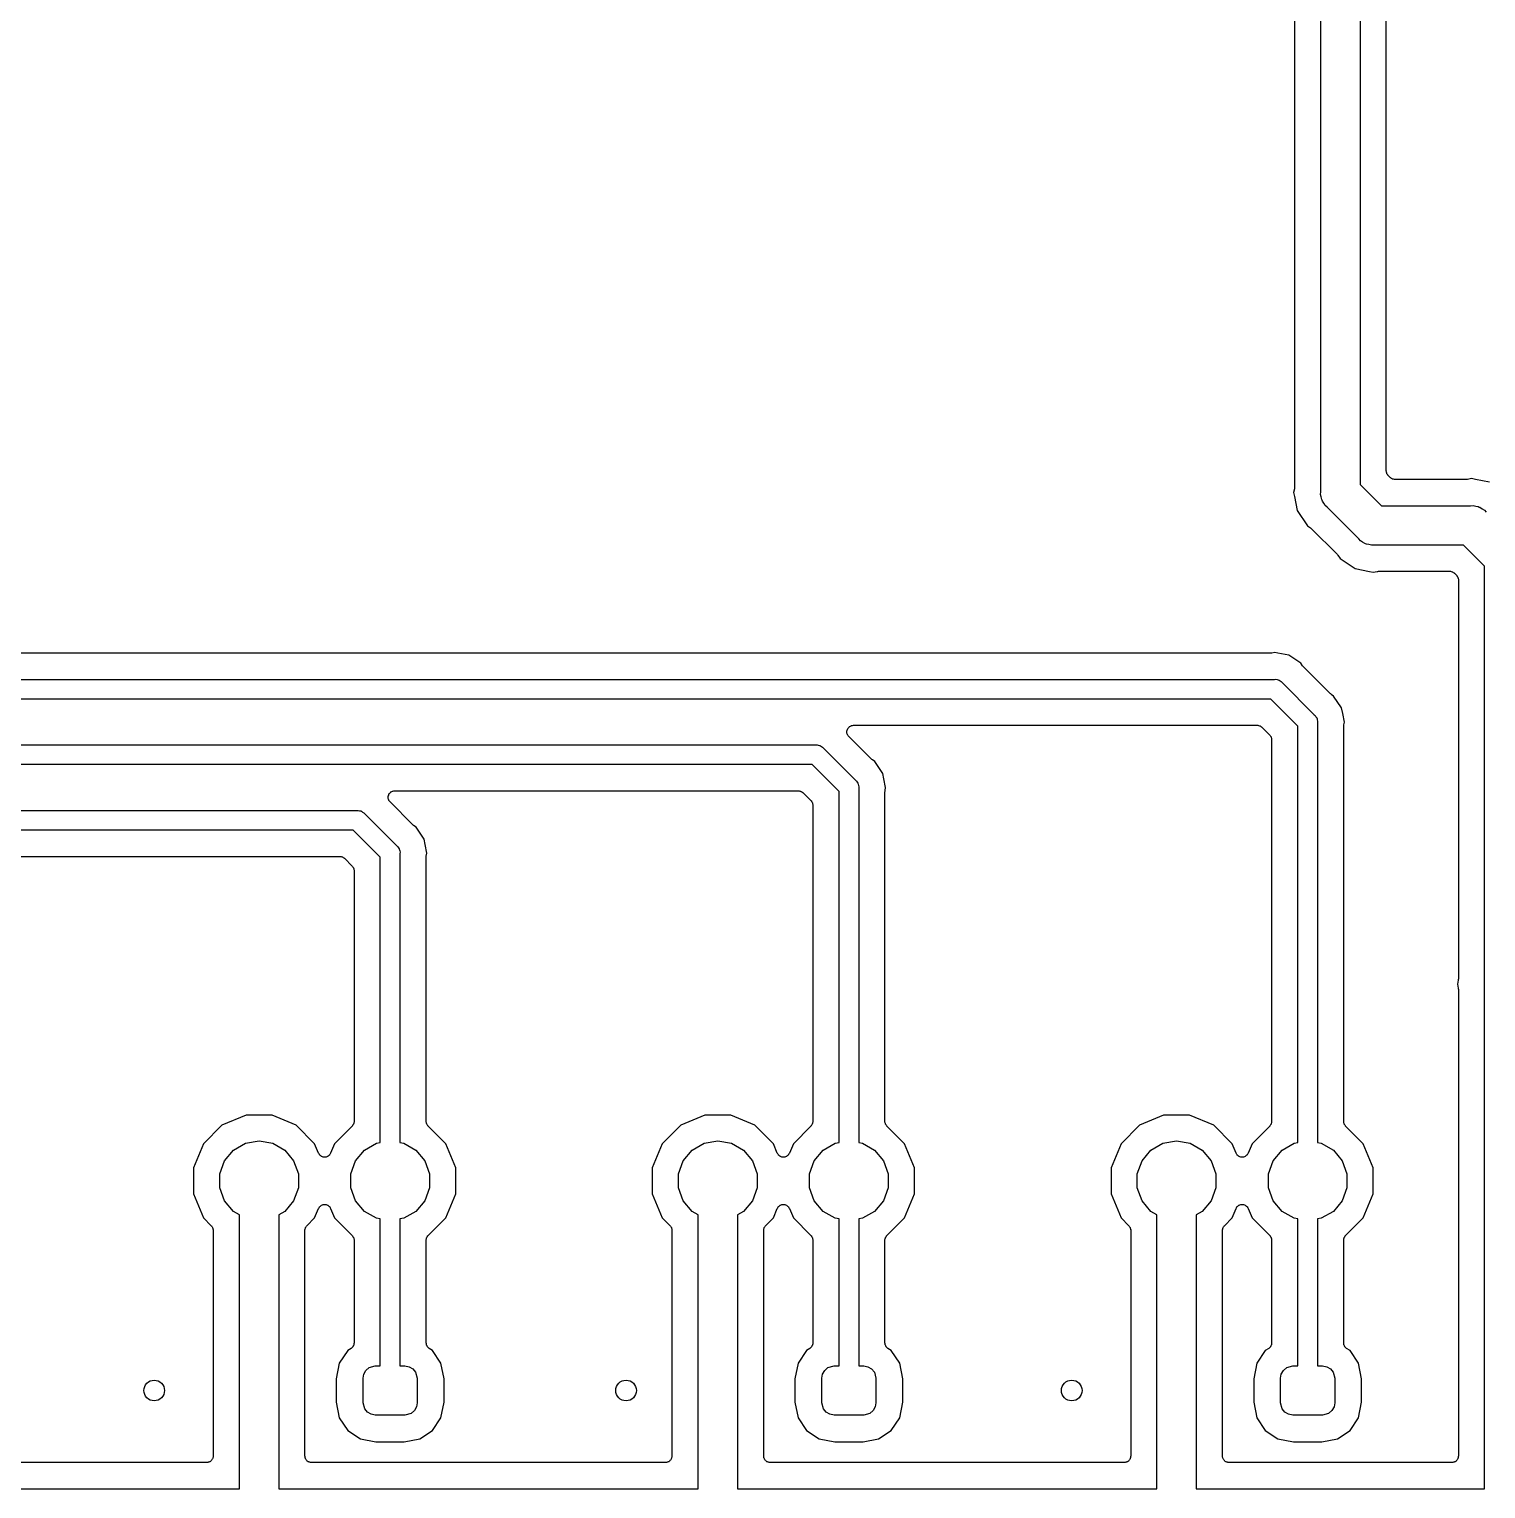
# Model space of a CAD drawing. Extents: x 40 to 163, y -163 to -37.
# Drawn here: x 74.29 to 102.51, y -125.35 to -97.06 of the extents above; entities that cross this region are included whole.
import ezdxf

# ---------------------------------------------------------------- set-up
doc = ezdxf.new("R2010")
doc.units = 0
doc.header["$MEASUREMENT"] = 0
doc.layers.add('BLACK', color=7, linetype='CONTINUOUS')

msp = doc.modelspace()

# ---------------------------------------------------------------- linework, layer by layer
at = {"layer": 'BLACK', "linetype": 'CONTINUOUS'}
for p, q in [((99.314, -106.028), (99.314, -86.5178)), ((100.076, -86.3766), (100.076, -105.887)), ((100.584, -105.624), (100.584, -86.4601)), ((98.806, -86.7808), (98.806, -105.945)), ((100.585, -105.63), (100.584, -105.624)), ((100.584, -105.635), (100.585, -105.63)), ((100.589, -105.651), (100.584, -105.635)), ((100.592, -105.668), (100.589, -105.651)), ((100.594, -105.672), (100.592, -105.668)), ((100.596, -105.678), (100.594, -105.672)), ((100.605, -105.691), (100.596, -105.678)), ((100.614, -105.706), (100.605, -105.691)), ((100.618, -105.709), (100.614, -105.706)), ((100.621, -105.714), (100.618, -105.709)), ((100.661, -105.754), (100.621, -105.714)), ((100.666, -105.757), (100.661, -105.754)), ((100.669, -105.761), (100.666, -105.757)), ((100.684, -105.77), (100.669, -105.761)), ((100.697, -105.779), (100.684, -105.77)), ((100.703, -105.781), (100.697, -105.779)), ((100.707, -105.783), (100.703, -105.781)), ((100.724, -105.786), (100.707, -105.783)), ((102.235, -105.774), (102.16, -105.789)), ((102.31, -105.789), (102.235, -105.774)), ((98.8036, -105.97), (98.7886, -106.045)), ((98.7886, -106.045), (98.8036, -106.12)), ((98.8038, -105.957), (98.8036, -105.97)), ((98.806, -105.945), (98.8038, -105.957)), ((99.3096, -106.079), (99.314, -106.028)), ((100.076, -105.887), (100.488, -106.299)), ((100.74, -105.791), (100.724, -105.786)), ((100.745, -105.79), (100.74, -105.791)), ((100.751, -105.791), (100.745, -105.79)), ((102.135, -105.791), (100.751, -105.791)), ((102.147, -105.789), (102.135, -105.791)), ((102.16, -105.789), (102.147, -105.789)), ((102.582, -105.843), (102.31, -105.789)), ((102.31, -105.789), (102.31, -105.789)), ((98.8036, -106.12), (98.8036, -106.12)), ((98.8036, -106.12), (98.8576, -106.392)), ((99.3227, -106.128), (99.3096, -106.079)), ((99.3315, -106.177), (99.3227, -106.128)), ((99.34, -106.192), (99.3315, -106.177)), ((99.3444, -106.209), (99.34, -106.192)), ((99.3734, -106.25), (99.3444, -106.209)), ((99.3986, -106.294), (99.3734, -106.25)), ((99.4374, -106.326), (99.3986, -106.294)), ((100.049, -106.938), (99.4374, -106.326)), ((100.488, -106.299), (102.218, -106.299)), ((102.218, -106.299), (102.269, -106.295)), ((102.269, -106.295), (102.318, -106.308)), ((102.318, -106.308), (102.367, -106.316)), ((102.367, -106.316), (102.382, -106.325)), ((102.382, -106.325), (102.398, -106.329)), ((102.398, -106.329), (102.44, -106.358)), ((98.8576, -106.392), (99.0541, -106.686)), ((102.44, -106.358), (102.484, -106.384)), ((102.484, -106.384), (102.516, -106.422)), ((99.0541, -106.686), (99.1179, -106.729)), ((99.1179, -106.729), (99.1269, -106.737)), ((99.1269, -106.737), (99.1371, -106.744)), ((99.1371, -106.744), (99.6306, -107.238)), ((100.081, -106.976), (100.049, -106.938)), ((100.125, -107.002), (100.081, -106.976)), ((100.166, -107.031), (100.125, -107.002)), ((100.183, -107.035), (100.166, -107.031)), ((100.198, -107.044), (100.183, -107.035)), ((100.247, -107.052), (100.198, -107.044)), ((100.296, -107.065), (100.247, -107.052)), ((100.347, -107.061), (100.296, -107.065)), ((102.077, -107.061), (100.347, -107.061)), ((102.489, -107.473), (102.077, -107.061)), ((99.6306, -107.238), (99.6378, -107.248)), ((99.6378, -107.248), (99.6464, -107.257)), ((99.6464, -107.257), (99.6891, -107.321)), ((99.6891, -107.321), (99.9831, -107.517)), ((102.489, -115.537), (102.489, -107.473)), ((99.9831, -107.517), (100.255, -107.571)), ((100.255, -107.571), (100.255, -107.571)), ((100.255, -107.571), (100.33, -107.586)), ((100.33, -107.586), (100.405, -107.571)), ((100.405, -107.571), (100.418, -107.571)), ((100.418, -107.571), (100.43, -107.569)), ((100.43, -107.569), (101.814, -107.569)), ((101.814, -107.569), (101.82, -107.57)), ((101.82, -107.57), (101.825, -107.569)), ((101.825, -107.569), (101.841, -107.574)), ((101.841, -107.574), (101.858, -107.577)), ((101.858, -107.577), (101.862, -107.579)), ((101.862, -107.579), (101.868, -107.581)), ((101.868, -107.581), (101.881, -107.59)), ((101.881, -107.59), (101.896, -107.599)), ((101.896, -107.599), (101.899, -107.603)), ((101.899, -107.603), (101.904, -107.606)), ((101.904, -107.606), (101.944, -107.646)), ((101.944, -107.646), (101.947, -107.651)), ((101.947, -107.651), (101.951, -107.654)), ((101.951, -107.654), (101.96, -107.669)), ((101.96, -107.669), (101.969, -107.682)), ((101.969, -107.682), (101.971, -107.688)), ((101.971, -107.688), (101.973, -107.692)), ((101.973, -107.692), (101.976, -107.709)), ((101.976, -107.709), (101.981, -107.725)), ((101.981, -107.725), (101.98, -107.73)), ((101.98, -107.73), (101.981, -107.736)), ((101.981, -107.736), (101.981, -115.47)), ((98.3437, -109.156), (59.0582, -109.156)), ((98.356, -109.154), (98.3437, -109.156)), ((98.3685, -109.154), (98.356, -109.154)), ((98.425, -109.143), (98.3685, -109.154)), ((98.4815, -109.154), (98.425, -109.143)), ((98.6975, -109.197), (98.4815, -109.154)), ((98.4815, -109.154), (98.4815, -109.154)), ((98.9286, -109.351), (98.6975, -109.197)), ((98.9606, -109.399), (98.9286, -109.351)), ((98.9692, -109.408), (98.9606, -109.399)), ((98.9764, -109.419), (98.9692, -109.408)), ((99.4964, -109.939), (98.9764, -109.419)), ((58.7763, -109.664), (98.4167, -109.664)), ((98.4167, -109.664), (98.4419, -109.662)), ((98.4419, -109.662), (98.4663, -109.669)), ((98.4663, -109.669), (98.4912, -109.673)), ((98.4912, -109.673), (98.4985, -109.677)), ((98.4985, -109.677), (98.5067, -109.68)), ((98.5067, -109.68), (98.5274, -109.694)), ((98.5274, -109.694), (98.5493, -109.707)), ((98.5493, -109.707), (98.5656, -109.726)), ((98.5656, -109.726), (99.1888, -110.349)), ((99.5066, -109.946), (99.4964, -109.939)), ((99.5157, -109.954), (99.5066, -109.946)), ((99.5636, -109.986), (99.5157, -109.954)), ((99.718, -110.217), (99.5636, -109.986)), ((98.3461, -110.045), (58.7763, -110.045)), ((98.8695, -110.569), (98.3461, -110.045)), ((99.7392, -110.324), (99.718, -110.217)), ((90.1656, -110.596), (90.1763, -110.583)), ((90.1763, -110.583), (90.1811, -110.58)), ((90.1811, -110.58), (90.1851, -110.576)), ((90.1851, -110.576), (90.2001, -110.569)), ((90.2001, -110.569), (90.2145, -110.561)), ((90.2145, -110.561), (90.22, -110.56)), ((90.22, -110.56), (90.2251, -110.558)), ((90.2251, -110.558), (90.2416, -110.556)), ((90.2416, -110.556), (90.2579, -110.553)), ((90.2579, -110.553), (98.0831, -110.553)), ((98.0831, -110.553), (98.0886, -110.554)), ((98.0886, -110.554), (98.0941, -110.554)), ((98.0941, -110.554), (98.1102, -110.558)), ((98.1102, -110.558), (98.1265, -110.561)), ((98.1265, -110.561), (98.1313, -110.564)), ((98.1313, -110.564), (98.1367, -110.565)), ((98.1367, -110.565), (98.1503, -110.575)), ((98.1503, -110.575), (98.1647, -110.583)), ((98.1647, -110.583), (98.1683, -110.587)), ((98.1683, -110.587), (98.1729, -110.591)), ((98.1729, -110.591), (98.3243, -110.742)), ((98.8695, -111.142), (98.8695, -110.569)), ((99.1888, -110.349), (99.2082, -110.366)), ((99.2082, -110.366), (99.2208, -110.388)), ((99.2208, -110.388), (99.2353, -110.408)), ((99.2353, -110.408), (99.2375, -110.416)), ((99.2375, -110.416), (99.2418, -110.424)), ((99.2418, -110.424), (99.2462, -110.449)), ((99.2462, -110.449), (99.2527, -110.473)), ((99.2527, -110.473), (99.2505, -110.498)), ((99.2505, -110.498), (99.2505, -118.64)), ((99.7722, -110.49), (99.7392, -110.324)), ((99.7585, -110.571), (99.7607, -110.559)), ((99.7585, -118.23), (99.7585, -110.571)), ((99.7607, -110.559), (99.7609, -110.547)), ((99.7609, -110.547), (99.7722, -110.49)), ((90.1314, -110.692), (90.1329, -110.675)), ((90.1329, -110.697), (90.1314, -110.692)), ((90.1329, -110.658), (90.1348, -110.653)), ((90.1329, -110.675), (90.1329, -110.658)), ((90.1329, -110.703), (90.1329, -110.697)), ((90.1385, -110.718), (90.1329, -110.703)), ((90.1348, -110.653), (90.1353, -110.648)), ((90.1353, -110.648), (90.1423, -110.633)), ((90.1428, -110.734), (90.1385, -110.718)), ((90.1423, -110.633), (90.1479, -110.617)), ((90.146, -110.739), (90.1428, -110.734)), ((90.1479, -110.744), (90.146, -110.739)), ((90.1479, -110.617), (90.1515, -110.613)), ((90.1586, -110.757), (90.1479, -110.744)), ((90.1515, -110.613), (90.1539, -110.608)), ((90.1539, -110.608), (90.1656, -110.596)), ((90.1681, -110.77), (90.1586, -110.757)), ((90.6064, -111.209), (90.1681, -110.77)), ((98.3243, -110.742), (98.3275, -110.747)), ((98.3275, -110.747), (98.3318, -110.75)), ((98.3318, -110.75), (98.3401, -110.765)), ((98.3401, -110.765), (98.3496, -110.778)), ((98.3496, -110.778), (98.351, -110.784)), ((98.351, -110.784), (98.3538, -110.788)), ((98.3538, -110.788), (98.3567, -110.805)), ((98.3567, -110.805), (98.361, -110.821)), ((98.361, -110.821), (98.3605, -110.826)), ((98.3605, -110.826), (98.3615, -110.832)), ((98.3615, -110.832), (98.3615, -111.206)), ((61.3163, -110.934), (89.5267, -110.934)), ((89.5267, -110.934), (89.5519, -110.932)), ((89.5519, -110.932), (89.5763, -110.939)), ((89.5763, -110.939), (89.6012, -110.943)), ((89.6012, -110.943), (89.6085, -110.947)), ((89.6085, -110.947), (89.6167, -110.95)), ((89.6167, -110.95), (89.6374, -110.964)), ((89.6374, -110.964), (89.6593, -110.977)), ((89.6593, -110.977), (89.6756, -110.996)), ((89.6756, -110.996), (90.2988, -111.619)), ((98.8695, -114.317), (98.8695, -111.142)), ((98.8695, -111.142), (98.8695, -111.142)), ((89.4561, -111.316), (61.3163, -111.316)), ((89.9795, -111.839), (89.4561, -111.316)), ((90.6166, -111.216), (90.6064, -111.209)), ((90.6257, -111.224), (90.6166, -111.216)), ((90.6736, -111.256), (90.6257, -111.224)), ((90.828, -111.487), (90.6736, -111.256)), ((98.3615, -111.206), (98.3615, -111.206)), ((98.3615, -111.206), (98.3615, -114.381)), ((90.2988, -111.619), (90.3182, -111.636)), ((90.3182, -111.636), (90.3308, -111.658)), ((90.3308, -111.658), (90.3453, -111.678)), ((90.3453, -111.678), (90.3475, -111.686)), ((90.3475, -111.686), (90.3518, -111.694)), ((90.3518, -111.694), (90.3562, -111.719)), ((90.3562, -111.719), (90.3627, -111.743)), ((90.8492, -111.594), (90.828, -111.487)), ((90.8822, -111.76), (90.8492, -111.594)), ((81.2414, -111.962), (81.2429, -111.945)), ((81.2429, -111.967), (81.2414, -111.962)), ((81.2429, -111.928), (81.2448, -111.923)), ((81.2429, -111.945), (81.2429, -111.928)), ((81.2429, -111.973), (81.2429, -111.967)), ((81.2485, -111.988), (81.2429, -111.973)), ((81.2448, -111.923), (81.2453, -111.918)), ((81.2453, -111.918), (81.2523, -111.903)), ((81.2528, -112.004), (81.2485, -111.988)), ((81.2523, -111.903), (81.2579, -111.887)), ((81.256, -112.009), (81.2528, -112.004)), ((81.2579, -111.887), (81.2615, -111.883)), ((81.2615, -111.883), (81.2639, -111.878)), ((81.2639, -111.878), (81.2756, -111.866)), ((81.2756, -111.866), (81.2863, -111.853)), ((81.2863, -111.853), (81.2911, -111.85)), ((81.2911, -111.85), (81.2951, -111.846)), ((81.2951, -111.846), (81.3101, -111.839)), ((81.3101, -111.839), (81.3245, -111.831)), ((81.3245, -111.831), (81.33, -111.83)), ((81.33, -111.83), (81.3351, -111.828)), ((81.3351, -111.828), (81.3516, -111.826)), ((81.3516, -111.826), (81.3679, -111.823)), ((81.3679, -111.823), (89.1931, -111.823)), ((89.1931, -111.823), (89.1986, -111.824)), ((89.1986, -111.824), (89.2041, -111.824)), ((89.2041, -111.824), (89.2202, -111.828)), ((89.2202, -111.828), (89.2365, -111.831)), ((89.2365, -111.831), (89.2413, -111.834)), ((89.2413, -111.834), (89.2467, -111.835)), ((89.2467, -111.835), (89.2603, -111.845)), ((89.2603, -111.845), (89.2747, -111.853)), ((89.2747, -111.853), (89.2783, -111.857)), ((89.2783, -111.857), (89.2829, -111.861)), ((89.2829, -111.861), (89.4343, -112.012)), ((89.9795, -114.317), (89.9795, -111.839)), ((90.3627, -111.743), (90.3605, -111.768)), ((90.3605, -111.768), (90.3605, -118.64)), ((90.8685, -111.841), (90.8707, -111.829)), ((90.8685, -118.23), (90.8685, -111.841)), ((90.8707, -111.829), (90.8709, -111.817)), ((90.8709, -111.817), (90.8822, -111.76)), ((63.8563, -112.204), (80.6367, -112.204)), ((80.6367, -112.204), (80.6619, -112.202)), ((80.6619, -112.202), (80.6863, -112.209)), ((80.6863, -112.209), (80.7112, -112.213)), ((80.7112, -112.213), (80.7185, -112.217)), ((80.7185, -112.217), (80.7267, -112.22)), ((80.7267, -112.22), (80.7474, -112.234)), ((80.7474, -112.234), (80.7693, -112.247)), ((80.7693, -112.247), (80.7856, -112.266)), ((80.7856, -112.266), (81.4088, -112.889)), ((81.2579, -112.014), (81.256, -112.009)), ((81.2686, -112.027), (81.2579, -112.014)), ((81.2781, -112.04), (81.2686, -112.027)), ((81.7164, -112.479), (81.2781, -112.04)), ((89.4343, -112.012), (89.4375, -112.017)), ((89.4375, -112.017), (89.4418, -112.02)), ((89.4418, -112.02), (89.4501, -112.035)), ((89.4501, -112.035), (89.4596, -112.048)), ((89.4596, -112.048), (89.461, -112.054)), ((89.461, -112.054), (89.4638, -112.058)), ((89.4638, -112.058), (89.4667, -112.075)), ((89.4667, -112.075), (89.471, -112.091)), ((89.471, -112.091), (89.4705, -112.096)), ((89.4705, -112.096), (89.4715, -112.102)), ((89.4715, -112.102), (89.4715, -114.381)), ((81.7266, -112.486), (81.7164, -112.479)), ((81.7357, -112.494), (81.7266, -112.486)), ((81.7836, -112.526), (81.7357, -112.494)), ((81.938, -112.757), (81.7836, -112.526)), ((80.5661, -112.585), (63.8563, -112.585)), ((81.0895, -113.109), (80.5661, -112.585)), ((81.9592, -112.864), (81.938, -112.757)), ((72.4779, -113.093), (80.3031, -113.093)), ((80.3031, -113.093), (80.3086, -113.094)), ((80.3086, -113.094), (80.3141, -113.094)), ((80.3141, -113.094), (80.3302, -113.098)), ((80.3302, -113.098), (80.3465, -113.101)), ((80.3465, -113.101), (80.3513, -113.104)), ((80.3513, -113.104), (80.3567, -113.105)), ((80.3567, -113.105), (80.3703, -113.115)), ((80.3703, -113.115), (80.3847, -113.123)), ((80.3847, -113.123), (80.3883, -113.127)), ((80.3883, -113.127), (80.3929, -113.131)), ((80.3929, -113.131), (80.5443, -113.282)), ((81.0895, -113.682), (81.0895, -113.109)), ((81.4088, -112.889), (81.4282, -112.906)), ((81.4282, -112.906), (81.4408, -112.928)), ((81.4408, -112.928), (81.4553, -112.948)), ((81.4553, -112.948), (81.4575, -112.956)), ((81.4575, -112.956), (81.4618, -112.964)), ((81.4618, -112.964), (81.4662, -112.989)), ((81.4662, -112.989), (81.4727, -113.013)), ((81.4727, -113.013), (81.4705, -113.038)), ((81.4705, -113.038), (81.4705, -118.64)), ((81.9922, -113.03), (81.9592, -112.864)), ((81.9785, -113.111), (81.9807, -113.099)), ((81.9785, -118.23), (81.9785, -113.111)), ((81.9807, -113.099), (81.9809, -113.087)), ((81.9809, -113.087), (81.9922, -113.03)), ((80.5443, -113.282), (80.5475, -113.287)), ((80.5475, -113.287), (80.5518, -113.29)), ((80.5518, -113.29), (80.5601, -113.305)), ((80.5601, -113.305), (80.5696, -113.318)), ((80.5696, -113.318), (80.571, -113.324)), ((80.571, -113.324), (80.5738, -113.328)), ((80.5738, -113.328), (80.5767, -113.345)), ((80.5767, -113.345), (80.581, -113.361)), ((80.581, -113.361), (80.5805, -113.366)), ((80.5805, -113.366), (80.5815, -113.372)), ((80.5815, -113.372), (80.5815, -114.381)), ((81.0895, -114.317), (81.0895, -113.682)), ((81.0895, -113.682), (81.0895, -113.682)), ((80.5815, -114.381), (80.5815, -114.381)), ((80.5815, -114.381), (80.5815, -118.23)), ((81.0895, -118.64), (81.0895, -114.317)), ((81.0895, -114.317), (81.0895, -114.317)), ((89.4715, -114.381), (89.4715, -114.381)), ((89.4715, -114.381), (89.4715, -118.23)), ((89.9795, -118.64), (89.9795, -114.317)), ((89.9795, -114.317), (89.9795, -114.317)), ((98.3615, -114.381), (98.3615, -114.381)), ((98.3615, -114.381), (98.3615, -118.23)), ((98.8695, -118.64), (98.8695, -114.317)), ((98.8695, -114.317), (98.8695, -114.317)), ((101.979, -115.495), (101.964, -115.57)), ((101.964, -115.57), (101.979, -115.645)), ((101.981, -115.47), (101.979, -115.482)), ((101.979, -115.482), (101.979, -115.495)), ((101.979, -115.645), (101.979, -115.658)), ((101.979, -115.658), (101.981, -115.67)), ((101.981, -115.67), (101.981, -124.714)), ((102.489, -125.349), (102.489, -115.537)), ((102.489, -115.537), (102.489, -115.537)), ((78.4874, -118.11), (78.0206, -118.303)), ((78.9926, -118.11), (78.4874, -118.11)), ((79.4594, -118.303), (78.9926, -118.11)), ((87.3774, -118.11), (86.9106, -118.303)), ((87.8826, -118.11), (87.3774, -118.11)), ((88.3494, -118.303), (87.8826, -118.11)), ((96.2674, -118.11), (95.8006, -118.303)), ((96.7726, -118.11), (96.2674, -118.11)), ((97.2394, -118.303), (96.7726, -118.11)), ((78.0206, -118.303), (77.6633, -118.661)), ((79.8167, -118.661), (79.4594, -118.303)), ((80.5443, -118.32), (80.2033, -118.661)), ((80.5475, -118.315), (80.5443, -118.32)), ((80.5518, -118.311), (80.5475, -118.315)), ((80.5601, -118.297), (80.5518, -118.311)), ((80.5696, -118.284), (80.5601, -118.297)), ((80.571, -118.278), (80.5696, -118.284)), ((80.5738, -118.273), (80.571, -118.278)), ((80.5767, -118.257), (80.5738, -118.273)), ((80.581, -118.241), (80.5767, -118.257)), ((80.5815, -118.23), (80.5805, -118.235)), ((80.5805, -118.235), (80.581, -118.241)), ((81.9795, -118.235), (81.9785, -118.23)), ((81.979, -118.241), (81.9795, -118.235)), ((81.9833, -118.257), (81.979, -118.241)), ((81.9862, -118.273), (81.9833, -118.257)), ((81.989, -118.278), (81.9862, -118.273)), ((81.9904, -118.284), (81.989, -118.278)), ((81.9999, -118.297), (81.9904, -118.284)), ((82.0082, -118.311), (81.9999, -118.297)), ((82.0125, -118.315), (82.0082, -118.311)), ((82.0157, -118.32), (82.0125, -118.315)), ((82.3567, -118.661), (82.0157, -118.32)), ((86.9106, -118.303), (86.5533, -118.661)), ((88.7067, -118.661), (88.3494, -118.303)), ((89.4343, -118.32), (89.0933, -118.661)), ((89.4375, -118.315), (89.4343, -118.32)), ((89.4418, -118.311), (89.4375, -118.315)), ((89.4501, -118.297), (89.4418, -118.311)), ((89.4596, -118.284), (89.4501, -118.297)), ((89.461, -118.278), (89.4596, -118.284)), ((89.4638, -118.273), (89.461, -118.278)), ((89.4667, -118.257), (89.4638, -118.273)), ((89.471, -118.241), (89.4667, -118.257)), ((89.4715, -118.23), (89.4705, -118.235)), ((89.4705, -118.235), (89.471, -118.241)), ((90.8695, -118.235), (90.8685, -118.23)), ((90.869, -118.241), (90.8695, -118.235)), ((90.8733, -118.257), (90.869, -118.241)), ((90.8762, -118.273), (90.8733, -118.257)), ((90.879, -118.278), (90.8762, -118.273)), ((90.8804, -118.284), (90.879, -118.278)), ((90.8899, -118.297), (90.8804, -118.284)), ((90.8982, -118.311), (90.8899, -118.297)), ((90.9025, -118.315), (90.8982, -118.311)), ((90.9057, -118.32), (90.9025, -118.315)), ((91.2467, -118.661), (90.9057, -118.32)), ((95.8006, -118.303), (95.4433, -118.661)), ((97.5967, -118.661), (97.2394, -118.303)), ((98.3243, -118.32), (97.9833, -118.661)), ((98.3275, -118.315), (98.3243, -118.32)), ((98.3318, -118.311), (98.3275, -118.315)), ((98.3401, -118.297), (98.3318, -118.311)), ((98.3496, -118.284), (98.3401, -118.297)), ((98.351, -118.278), (98.3496, -118.284)), ((98.3538, -118.273), (98.351, -118.278)), ((98.3567, -118.257), (98.3538, -118.273)), ((98.361, -118.241), (98.3567, -118.257)), ((98.3615, -118.23), (98.3605, -118.235)), ((98.3605, -118.235), (98.361, -118.241)), ((99.7595, -118.235), (99.7585, -118.23)), ((99.759, -118.241), (99.7595, -118.235)), ((99.7633, -118.257), (99.759, -118.241)), ((99.7662, -118.273), (99.7633, -118.257)), ((99.769, -118.278), (99.7662, -118.273)), ((99.7704, -118.284), (99.769, -118.278)), ((99.7799, -118.297), (99.7704, -118.284)), ((99.7882, -118.311), (99.7799, -118.297)), ((99.7925, -118.315), (99.7882, -118.311)), ((99.7957, -118.32), (99.7925, -118.315)), ((100.137, -118.661), (99.7957, -118.32)), ((77.6633, -118.661), (77.47, -119.127)), ((78.0699, -118.993), (78.2426, -118.787)), ((78.2426, -118.787), (78.4754, -118.653)), ((78.4754, -118.653), (78.74, -118.606)), ((78.74, -118.606), (79.0046, -118.653)), ((79.0046, -118.653), (79.2374, -118.787)), ((79.2374, -118.787), (79.4101, -118.993)), ((79.8927, -118.844), (79.8167, -118.661)), ((80.2033, -118.661), (80.1273, -118.844)), ((80.6099, -118.993), (80.7826, -118.787)), ((80.7826, -118.787), (81.0154, -118.653)), ((81.0154, -118.653), (81.0895, -118.64)), ((81.4705, -118.64), (81.5446, -118.653)), ((81.5446, -118.653), (81.7774, -118.787)), ((81.7774, -118.787), (81.9501, -118.993)), ((82.55, -119.127), (82.3567, -118.661)), ((86.5533, -118.661), (86.36, -119.127)), ((86.9599, -118.993), (87.1326, -118.787)), ((87.1326, -118.787), (87.3654, -118.653)), ((87.3654, -118.653), (87.63, -118.606)), ((87.63, -118.606), (87.8946, -118.653)), ((87.8946, -118.653), (88.1274, -118.787)), ((88.1274, -118.787), (88.3001, -118.993)), ((88.7827, -118.844), (88.7067, -118.661)), ((89.0933, -118.661), (89.0173, -118.844)), ((89.4999, -118.993), (89.6726, -118.787)), ((89.6726, -118.787), (89.9054, -118.653)), ((89.9054, -118.653), (89.9795, -118.64)), ((90.3605, -118.64), (90.4346, -118.653)), ((90.4346, -118.653), (90.6674, -118.787)), ((90.6674, -118.787), (90.8401, -118.993)), ((91.44, -119.127), (91.2467, -118.661)), ((95.4433, -118.661), (95.25, -119.127)), ((95.8499, -118.993), (96.0226, -118.787)), ((96.0226, -118.787), (96.2554, -118.653)), ((96.2554, -118.653), (96.52, -118.606)), ((96.52, -118.606), (96.7846, -118.653)), ((96.7846, -118.653), (97.0174, -118.787)), ((97.0174, -118.787), (97.1901, -118.993)), ((97.6727, -118.844), (97.5967, -118.661)), ((97.9833, -118.661), (97.9073, -118.844)), ((98.3899, -118.993), (98.5626, -118.787)), ((98.5626, -118.787), (98.7954, -118.653)), ((98.7954, -118.653), (98.8695, -118.64)), ((99.2505, -118.64), (99.3246, -118.653)), ((99.3246, -118.653), (99.5574, -118.787)), ((99.5574, -118.787), (99.7301, -118.993)), ((100.33, -119.127), (100.137, -118.661)), ((77.978, -119.246), (78.0699, -118.993)), ((79.4101, -118.993), (79.502, -119.246)), ((79.9016, -118.858), (79.8927, -118.844)), ((79.9092, -118.873), (79.9016, -118.858)), ((79.9134, -118.877), (79.9092, -118.873)), ((79.9164, -118.881), (79.9134, -118.877)), ((79.9295, -118.891), (79.9164, -118.881)), ((79.9418, -118.903), (79.9295, -118.891)), ((79.9469, -118.905), (79.9418, -118.903)), ((79.9514, -118.908), (79.9469, -118.905)), ((79.9672, -118.913), (79.9514, -118.908)), ((79.9825, -118.92), (79.9672, -118.913)), ((79.9881, -118.92), (79.9825, -118.92)), ((79.9934, -118.921), (79.9881, -118.92)), ((80.01, -118.921), (79.9934, -118.921)), ((80.0266, -118.921), (80.01, -118.921)), ((80.0319, -118.92), (80.0266, -118.921)), ((80.0375, -118.92), (80.0319, -118.92)), ((80.0528, -118.913), (80.0375, -118.92)), ((80.0686, -118.908), (80.0528, -118.913)), ((80.0731, -118.905), (80.0686, -118.908)), ((80.0782, -118.903), (80.0731, -118.905)), ((80.0905, -118.891), (80.0782, -118.903)), ((80.1036, -118.881), (80.0905, -118.891)), ((80.1066, -118.877), (80.1036, -118.881)), ((80.1108, -118.873), (80.1066, -118.877)), ((80.1184, -118.858), (80.1108, -118.873)), ((80.1273, -118.844), (80.1184, -118.858)), ((80.518, -119.246), (80.6099, -118.993)), ((81.9501, -118.993), (82.042, -119.246)), ((86.868, -119.246), (86.9599, -118.993)), ((88.3001, -118.993), (88.392, -119.246)), ((88.7916, -118.858), (88.7827, -118.844)), ((88.7992, -118.873), (88.7916, -118.858)), ((88.8034, -118.877), (88.7992, -118.873)), ((88.8064, -118.881), (88.8034, -118.877)), ((88.8195, -118.891), (88.8064, -118.881)), ((88.8318, -118.903), (88.8195, -118.891)), ((88.8369, -118.905), (88.8318, -118.903)), ((88.8414, -118.908), (88.8369, -118.905)), ((88.8572, -118.913), (88.8414, -118.908)), ((88.8725, -118.92), (88.8572, -118.913)), ((88.8781, -118.92), (88.8725, -118.92)), ((88.8834, -118.921), (88.8781, -118.92)), ((88.9, -118.921), (88.8834, -118.921)), ((88.9166, -118.921), (88.9, -118.921)), ((88.9219, -118.92), (88.9166, -118.921)), ((88.9275, -118.92), (88.9219, -118.92)), ((88.9428, -118.913), (88.9275, -118.92)), ((88.9586, -118.908), (88.9428, -118.913)), ((88.9631, -118.905), (88.9586, -118.908)), ((88.9682, -118.903), (88.9631, -118.905)), ((88.9805, -118.891), (88.9682, -118.903)), ((88.9936, -118.881), (88.9805, -118.891)), ((88.9966, -118.877), (88.9936, -118.881)), ((89.0008, -118.873), (88.9966, -118.877)), ((89.0084, -118.858), (89.0008, -118.873)), ((89.0173, -118.844), (89.0084, -118.858)), ((89.408, -119.246), (89.4999, -118.993)), ((90.8401, -118.993), (90.932, -119.246)), ((95.758, -119.246), (95.8499, -118.993)), ((97.1901, -118.993), (97.282, -119.246)), ((97.6816, -118.858), (97.6727, -118.844)), ((97.6892, -118.873), (97.6816, -118.858)), ((97.6934, -118.877), (97.6892, -118.873)), ((97.6964, -118.881), (97.6934, -118.877)), ((97.7095, -118.891), (97.6964, -118.881)), ((97.7218, -118.903), (97.7095, -118.891)), ((97.7269, -118.905), (97.7218, -118.903)), ((97.7314, -118.908), (97.7269, -118.905)), ((97.7472, -118.913), (97.7314, -118.908)), ((97.7625, -118.92), (97.7472, -118.913)), ((97.7681, -118.92), (97.7625, -118.92)), ((97.7734, -118.921), (97.7681, -118.92)), ((97.79, -118.921), (97.7734, -118.921)), ((97.8066, -118.921), (97.79, -118.921)), ((97.8119, -118.92), (97.8066, -118.921)), ((97.8175, -118.92), (97.8119, -118.92)), ((97.8328, -118.913), (97.8175, -118.92)), ((97.8486, -118.908), (97.8328, -118.913)), ((97.8531, -118.905), (97.8486, -118.908)), ((97.8582, -118.903), (97.8531, -118.905)), ((97.8705, -118.891), (97.8582, -118.903)), ((97.8836, -118.881), (97.8705, -118.891)), ((97.8866, -118.877), (97.8836, -118.881)), ((97.8908, -118.873), (97.8866, -118.877)), ((97.8984, -118.858), (97.8908, -118.873)), ((97.9073, -118.844), (97.8984, -118.858)), ((98.298, -119.246), (98.3899, -118.993)), ((99.7301, -118.993), (99.822, -119.246)), ((77.47, -119.127), (77.47, -119.633)), ((77.978, -119.514), (77.978, -119.246)), ((79.502, -119.246), (79.502, -119.514)), ((80.518, -119.514), (80.518, -119.246)), ((82.042, -119.246), (82.042, -119.514)), ((82.55, -119.633), (82.55, -119.127)), ((86.36, -119.127), (86.36, -119.633)), ((86.868, -119.514), (86.868, -119.246)), ((88.392, -119.246), (88.392, -119.514)), ((89.408, -119.514), (89.408, -119.246)), ((90.932, -119.246), (90.932, -119.514)), ((91.44, -119.633), (91.44, -119.127)), ((95.25, -119.127), (95.25, -119.633)), ((95.758, -119.514), (95.758, -119.246)), ((97.282, -119.246), (97.282, -119.514)), ((98.298, -119.514), (98.298, -119.246)), ((99.822, -119.246), (99.822, -119.514)), ((100.33, -119.633), (100.33, -119.127)), ((77.47, -119.633), (77.6633, -120.099)), ((78.0699, -119.767), (77.978, -119.514)), ((79.502, -119.514), (79.4101, -119.767)), ((80.6099, -119.767), (80.518, -119.514)), ((82.042, -119.514), (81.9501, -119.767)), ((82.3567, -120.099), (82.55, -119.633)), ((86.36, -119.633), (86.5533, -120.099)), ((86.9599, -119.767), (86.868, -119.514)), ((88.392, -119.514), (88.3001, -119.767)), ((89.4999, -119.767), (89.408, -119.514)), ((90.932, -119.514), (90.8401, -119.767)), ((91.2467, -120.099), (91.44, -119.633)), ((95.25, -119.633), (95.4433, -120.099)), ((95.8499, -119.767), (95.758, -119.514)), ((97.282, -119.514), (97.1901, -119.767)), ((98.3899, -119.767), (98.298, -119.514)), ((99.822, -119.514), (99.7301, -119.767)), ((100.137, -120.099), (100.33, -119.633)), ((78.2426, -119.973), (78.0699, -119.767)), ((79.4101, -119.767), (79.2374, -119.973)), ((79.8167, -120.099), (79.8927, -119.916)), ((79.8927, -119.916), (79.9016, -119.902)), ((79.9016, -119.902), (79.9092, -119.887)), ((79.9092, -119.887), (79.9134, -119.883)), ((79.9134, -119.883), (79.9164, -119.879)), ((79.9164, -119.879), (79.9295, -119.869)), ((79.9295, -119.869), (79.9418, -119.857)), ((79.9418, -119.857), (79.9469, -119.855)), ((79.9469, -119.855), (79.9514, -119.852)), ((79.9514, -119.852), (79.9672, -119.847)), ((79.9672, -119.847), (79.9825, -119.84)), ((79.9825, -119.84), (79.9881, -119.84)), ((79.9881, -119.84), (79.9934, -119.839)), ((79.9934, -119.839), (80.01, -119.839)), ((80.01, -119.839), (80.0266, -119.839)), ((80.0266, -119.839), (80.0319, -119.84)), ((80.0319, -119.84), (80.0375, -119.84)), ((80.0375, -119.84), (80.0528, -119.847)), ((80.0528, -119.847), (80.0686, -119.852)), ((80.0686, -119.852), (80.0731, -119.855)), ((80.0731, -119.855), (80.0782, -119.857)), ((80.0782, -119.857), (80.0905, -119.869)), ((80.0905, -119.869), (80.1036, -119.879)), ((80.1036, -119.879), (80.1066, -119.883)), ((80.1066, -119.883), (80.1108, -119.887)), ((80.1108, -119.887), (80.1184, -119.902)), ((80.1184, -119.902), (80.1273, -119.916)), ((80.1273, -119.916), (80.2033, -120.099)), ((80.7826, -119.973), (80.6099, -119.767)), ((81.9501, -119.767), (81.7774, -119.973)), ((87.1326, -119.973), (86.9599, -119.767)), ((88.3001, -119.767), (88.1274, -119.973)), ((88.7067, -120.099), (88.7827, -119.916)), ((88.7827, -119.916), (88.7916, -119.902)), ((88.7916, -119.902), (88.7992, -119.887)), ((88.7992, -119.887), (88.8034, -119.883)), ((88.8034, -119.883), (88.8064, -119.879)), ((88.8064, -119.879), (88.8195, -119.869)), ((88.8195, -119.869), (88.8318, -119.857)), ((88.8318, -119.857), (88.8369, -119.855)), ((88.8369, -119.855), (88.8414, -119.852)), ((88.8414, -119.852), (88.8572, -119.847)), ((88.8572, -119.847), (88.8725, -119.84)), ((88.8725, -119.84), (88.8781, -119.84)), ((88.8781, -119.84), (88.8834, -119.839)), ((88.8834, -119.839), (88.9, -119.839)), ((88.9, -119.839), (88.9166, -119.839)), ((88.9166, -119.839), (88.9219, -119.84)), ((88.9219, -119.84), (88.9275, -119.84)), ((88.9275, -119.84), (88.9428, -119.847)), ((88.9428, -119.847), (88.9586, -119.852)), ((88.9586, -119.852), (88.9631, -119.855)), ((88.9631, -119.855), (88.9682, -119.857)), ((88.9682, -119.857), (88.9805, -119.869)), ((88.9805, -119.869), (88.9936, -119.879)), ((88.9936, -119.879), (88.9966, -119.883)), ((88.9966, -119.883), (89.0008, -119.887)), ((89.0008, -119.887), (89.0084, -119.902)), ((89.0084, -119.902), (89.0173, -119.916)), ((89.0173, -119.916), (89.0933, -120.099)), ((89.6726, -119.973), (89.4999, -119.767)), ((90.8401, -119.767), (90.6674, -119.973)), ((96.0226, -119.973), (95.8499, -119.767)), ((97.1901, -119.767), (97.0174, -119.973)), ((97.5967, -120.099), (97.6727, -119.916)), ((97.6727, -119.916), (97.6816, -119.902)), ((97.6816, -119.902), (97.6892, -119.887)), ((97.6892, -119.887), (97.6934, -119.883)), ((97.6934, -119.883), (97.6964, -119.879)), ((97.6964, -119.879), (97.7095, -119.869)), ((97.7095, -119.869), (97.7218, -119.857)), ((97.7218, -119.857), (97.7269, -119.855)), ((97.7269, -119.855), (97.7314, -119.852)), ((97.7314, -119.852), (97.7472, -119.847)), ((97.7472, -119.847), (97.7625, -119.84)), ((97.7625, -119.84), (97.7681, -119.84)), ((97.7681, -119.84), (97.7734, -119.839)), ((97.7734, -119.839), (97.79, -119.839)), ((97.79, -119.839), (97.8066, -119.839)), ((97.8066, -119.839), (97.8119, -119.84)), ((97.8119, -119.84), (97.8175, -119.84)), ((97.8175, -119.84), (97.8328, -119.847)), ((97.8328, -119.847), (97.8486, -119.852)), ((97.8486, -119.852), (97.8531, -119.855)), ((97.8531, -119.855), (97.8582, -119.857)), ((97.8582, -119.857), (97.8705, -119.869)), ((97.8705, -119.869), (97.8836, -119.879)), ((97.8836, -119.879), (97.8866, -119.883)), ((97.8866, -119.883), (97.8908, -119.887)), ((97.8908, -119.887), (97.8984, -119.902)), ((97.8984, -119.902), (97.9073, -119.916)), ((97.9073, -119.916), (97.9833, -120.099)), ((98.5626, -119.973), (98.3899, -119.767)), ((99.7301, -119.767), (99.5574, -119.973)), ((77.6633, -120.099), (77.8138, -120.25)), ((78.359, -120.04), (78.2426, -119.973)), ((78.359, -120.424), (78.359, -120.04)), ((79.2374, -119.973), (79.121, -120.04)), ((79.121, -120.04), (79.121, -125.349)), ((79.6662, -120.25), (79.8167, -120.099)), ((80.2033, -120.099), (80.5443, -120.44)), ((81.0154, -120.107), (80.7826, -119.973)), ((81.0895, -120.12), (81.0154, -120.107)), ((81.0895, -122.969), (81.0895, -120.12)), ((81.5446, -120.107), (81.4705, -120.12)), ((81.4705, -120.12), (81.4705, -122.969)), ((81.7774, -119.973), (81.5446, -120.107)), ((82.0157, -120.44), (82.3567, -120.099)), ((86.5533, -120.099), (86.7038, -120.25)), ((87.249, -120.04), (87.1326, -119.973)), ((87.249, -125.349), (87.249, -120.04)), ((88.1274, -119.973), (88.011, -120.04)), ((88.011, -120.04), (88.011, -125.349)), ((88.5562, -120.25), (88.7067, -120.099)), ((89.0933, -120.099), (89.4343, -120.44)), ((89.9054, -120.107), (89.6726, -119.973)), ((89.9795, -120.12), (89.9054, -120.107)), ((89.9795, -120.441), (89.9795, -120.12)), ((90.4346, -120.107), (90.3605, -120.12)), ((90.3605, -120.12), (90.3605, -122.969)), ((90.6674, -119.973), (90.4346, -120.107)), ((90.9057, -120.44), (91.2467, -120.099)), ((95.4433, -120.099), (95.5938, -120.25)), ((96.139, -120.04), (96.0226, -119.973)), ((96.139, -125.349), (96.139, -120.04)), ((97.0174, -119.973), (96.901, -120.04)), ((96.901, -120.04), (96.901, -125.349)), ((97.4462, -120.25), (97.5967, -120.099)), ((97.9833, -120.099), (98.3243, -120.44)), ((98.7954, -120.107), (98.5626, -119.973)), ((98.8695, -120.12), (98.7954, -120.107)), ((98.8695, -120.441), (98.8695, -120.12)), ((99.3246, -120.107), (99.2505, -120.12)), ((99.2505, -120.12), (99.2505, -122.969)), ((99.5574, -119.973), (99.3246, -120.107)), ((99.7957, -120.44), (100.137, -120.099)), ((77.8138, -120.25), (77.817, -120.254)), ((77.817, -120.254), (77.8213, -120.258)), ((77.8213, -120.258), (77.8296, -120.272)), ((77.8296, -120.272), (77.8391, -120.286)), ((77.8391, -120.286), (77.8405, -120.291)), ((77.8405, -120.291), (77.8433, -120.296)), ((77.8433, -120.296), (77.8462, -120.313)), ((77.8462, -120.313), (77.8505, -120.329)), ((77.8505, -120.329), (77.85, -120.334)), ((77.85, -120.334), (77.851, -120.34)), ((77.851, -120.34), (77.851, -120.358)), ((77.851, -120.358), (77.851, -120.358)), ((77.851, -120.358), (77.851, -124.714)), ((78.359, -125.349), (78.359, -120.424)), ((78.359, -120.424), (78.359, -120.424)), ((79.629, -120.34), (79.63, -120.334)), ((79.629, -124.714), (79.629, -120.34)), ((79.6295, -120.329), (79.6338, -120.313)), ((79.63, -120.334), (79.6295, -120.329)), ((79.6338, -120.313), (79.6367, -120.296)), ((79.6367, -120.296), (79.6395, -120.291)), ((79.6395, -120.291), (79.6409, -120.286)), ((79.6409, -120.286), (79.6504, -120.272)), ((79.6504, -120.272), (79.6587, -120.258)), ((79.6587, -120.258), (79.663, -120.254)), ((79.663, -120.254), (79.6662, -120.25)), ((80.5443, -120.44), (80.5475, -120.445)), ((80.5475, -120.445), (80.5518, -120.449)), ((80.5518, -120.449), (80.5601, -120.463)), ((80.5601, -120.463), (80.5696, -120.476)), ((80.5696, -120.476), (80.571, -120.482)), ((80.571, -120.482), (80.5738, -120.487)), ((80.5738, -120.487), (80.5767, -120.503)), ((81.9833, -120.503), (81.9862, -120.487)), ((81.9862, -120.487), (81.989, -120.482)), ((81.989, -120.482), (81.9904, -120.476)), ((81.9904, -120.476), (81.9999, -120.463)), ((81.9999, -120.463), (82.0082, -120.449)), ((82.0082, -120.449), (82.0125, -120.445)), ((82.0125, -120.445), (82.0157, -120.44)), ((86.7038, -120.25), (86.707, -120.254)), ((86.707, -120.254), (86.7113, -120.258)), ((86.7113, -120.258), (86.7196, -120.272)), ((86.7196, -120.272), (86.7291, -120.286)), ((86.7291, -120.286), (86.7305, -120.291)), ((86.7305, -120.291), (86.7333, -120.296)), ((86.7333, -120.296), (86.7362, -120.313)), ((86.7362, -120.313), (86.7405, -120.329)), ((86.7405, -120.329), (86.74, -120.334)), ((86.74, -120.334), (86.741, -120.34)), ((86.741, -120.34), (86.741, -124.714)), ((88.519, -120.34), (88.52, -120.334)), ((88.519, -124.714), (88.519, -120.34)), ((88.5195, -120.329), (88.5238, -120.313)), ((88.52, -120.334), (88.5195, -120.329)), ((88.5238, -120.313), (88.5267, -120.296)), ((88.5267, -120.296), (88.5295, -120.291)), ((88.5295, -120.291), (88.5309, -120.286)), ((88.5309, -120.286), (88.5404, -120.272)), ((88.5404, -120.272), (88.5487, -120.258)), ((88.5487, -120.258), (88.553, -120.254)), ((88.553, -120.254), (88.5562, -120.25)), ((89.4343, -120.44), (89.4375, -120.445)), ((89.4375, -120.445), (89.4418, -120.449)), ((89.4418, -120.449), (89.4501, -120.463)), ((89.4501, -120.463), (89.4596, -120.476)), ((89.4596, -120.476), (89.461, -120.482)), ((89.461, -120.482), (89.4638, -120.487)), ((89.4638, -120.487), (89.4667, -120.503)), ((89.9795, -122.969), (89.9795, -120.441)), ((89.9795, -120.441), (89.9795, -120.441)), ((90.8733, -120.503), (90.8762, -120.487)), ((90.8762, -120.487), (90.879, -120.482)), ((90.879, -120.482), (90.8804, -120.476)), ((90.8804, -120.476), (90.8899, -120.463)), ((90.8899, -120.463), (90.8982, -120.449)), ((90.8982, -120.449), (90.9025, -120.445)), ((90.9025, -120.445), (90.9057, -120.44)), ((95.5938, -120.25), (95.597, -120.254)), ((95.597, -120.254), (95.6013, -120.258)), ((95.6013, -120.258), (95.6096, -120.272)), ((95.6096, -120.272), (95.6191, -120.286)), ((95.6191, -120.286), (95.6205, -120.291)), ((95.6205, -120.291), (95.6233, -120.296)), ((95.6233, -120.296), (95.6262, -120.313)), ((95.6262, -120.313), (95.6305, -120.329)), ((95.6305, -120.329), (95.63, -120.334)), ((95.63, -120.334), (95.631, -120.34)), ((95.631, -120.34), (95.631, -124.714)), ((97.409, -120.34), (97.41, -120.334)), ((97.409, -124.714), (97.409, -120.34)), ((97.4095, -120.329), (97.4138, -120.313)), ((97.41, -120.334), (97.4095, -120.329)), ((97.4138, -120.313), (97.4167, -120.296)), ((97.4167, -120.296), (97.4195, -120.291)), ((97.4195, -120.291), (97.4209, -120.286)), ((97.4209, -120.286), (97.4304, -120.272)), ((97.4304, -120.272), (97.4387, -120.258)), ((97.4387, -120.258), (97.443, -120.254)), ((97.443, -120.254), (97.4462, -120.25)), ((98.3243, -120.44), (98.3275, -120.445)), ((98.3275, -120.445), (98.3318, -120.449)), ((98.3318, -120.449), (98.3401, -120.463)), ((98.3401, -120.463), (98.3496, -120.476)), ((98.3496, -120.476), (98.351, -120.482)), ((98.351, -120.482), (98.3538, -120.487)), ((98.3538, -120.487), (98.3567, -120.503)), ((98.8695, -122.969), (98.8695, -120.441)), ((98.8695, -120.441), (98.8695, -120.441)), ((99.7633, -120.503), (99.7662, -120.487)), ((99.7662, -120.487), (99.769, -120.482)), ((99.769, -120.482), (99.7704, -120.476)), ((99.7704, -120.476), (99.7799, -120.463)), ((99.7799, -120.463), (99.7882, -120.449)), ((99.7882, -120.449), (99.7925, -120.445)), ((99.7925, -120.445), (99.7957, -120.44)), ((80.5767, -120.503), (80.581, -120.519)), ((80.581, -120.519), (80.5805, -120.525)), ((80.5805, -120.525), (80.5815, -120.53)), ((80.5815, -120.53), (80.5815, -122.522)), ((81.9785, -120.53), (81.9795, -120.525)), ((81.9785, -122.522), (81.9785, -120.53)), ((81.979, -120.519), (81.9833, -120.503)), ((81.9795, -120.525), (81.979, -120.519)), ((89.4667, -120.503), (89.471, -120.519)), ((89.471, -120.519), (89.4705, -120.525)), ((89.4705, -120.525), (89.4715, -120.53)), ((89.4715, -120.53), (89.4715, -122.522)), ((90.8685, -120.53), (90.8695, -120.525)), ((90.8685, -122.522), (90.8685, -120.53)), ((90.869, -120.519), (90.8733, -120.503)), ((90.8695, -120.525), (90.869, -120.519)), ((98.3567, -120.503), (98.361, -120.519)), ((98.361, -120.519), (98.3605, -120.525)), ((98.3605, -120.525), (98.3615, -120.53)), ((98.3615, -120.53), (98.3615, -122.522)), ((99.7585, -120.53), (99.7595, -120.525)), ((99.7585, -122.522), (99.7585, -120.53)), ((99.759, -120.519), (99.7633, -120.503)), ((99.7595, -120.525), (99.759, -120.519)), ((80.4583, -122.672), (80.2946, -122.917)), ((80.5251, -122.628), (80.4583, -122.672)), ((80.538, -122.615), (80.5251, -122.628)), ((80.5518, -122.604), (80.538, -122.615)), ((80.5539, -122.6), (80.5518, -122.604)), ((80.5569, -122.597), (80.5539, -122.6)), ((80.5649, -122.581), (80.5569, -122.597)), ((80.5738, -122.566), (80.5649, -122.581)), ((80.5746, -122.561), (80.5738, -122.566)), ((80.5764, -122.558), (80.5746, -122.561)), ((80.5784, -122.54), (80.5764, -122.558)), ((80.5815, -122.522), (80.5784, -122.54)), ((81.9816, -122.54), (81.9785, -122.522)), ((81.9836, -122.558), (81.9816, -122.54)), ((81.9854, -122.561), (81.9836, -122.558)), ((81.9862, -122.566), (81.9854, -122.561)), ((81.9951, -122.581), (81.9862, -122.566)), ((82.0031, -122.597), (81.9951, -122.581)), ((82.0061, -122.6), (82.0031, -122.597)), ((82.0082, -122.604), (82.0061, -122.6)), ((82.022, -122.615), (82.0082, -122.604)), ((82.0349, -122.628), (82.022, -122.615)), ((82.1017, -122.672), (82.0349, -122.628)), ((82.2654, -122.917), (82.1017, -122.672)), ((89.3483, -122.672), (89.1846, -122.917)), ((89.4151, -122.628), (89.3483, -122.672)), ((89.428, -122.615), (89.4151, -122.628)), ((89.4418, -122.604), (89.428, -122.615)), ((89.4439, -122.6), (89.4418, -122.604)), ((89.4469, -122.597), (89.4439, -122.6)), ((89.4549, -122.581), (89.4469, -122.597)), ((89.4638, -122.566), (89.4549, -122.581)), ((89.4646, -122.561), (89.4638, -122.566)), ((89.4664, -122.558), (89.4646, -122.561)), ((89.4684, -122.54), (89.4664, -122.558)), ((89.4715, -122.522), (89.4684, -122.54)), ((90.8716, -122.54), (90.8685, -122.522)), ((90.8736, -122.558), (90.8716, -122.54)), ((90.8754, -122.561), (90.8736, -122.558)), ((90.8762, -122.566), (90.8754, -122.561)), ((90.8851, -122.581), (90.8762, -122.566)), ((90.8931, -122.597), (90.8851, -122.581)), ((90.8961, -122.6), (90.8931, -122.597)), ((90.8982, -122.604), (90.8961, -122.6)), ((90.912, -122.615), (90.8982, -122.604)), ((90.9249, -122.628), (90.912, -122.615)), ((90.9917, -122.672), (90.9249, -122.628)), ((91.1554, -122.917), (90.9917, -122.672)), ((98.2383, -122.672), (98.0746, -122.917)), ((98.3051, -122.628), (98.2383, -122.672)), ((98.318, -122.615), (98.3051, -122.628)), ((98.3318, -122.604), (98.318, -122.615)), ((98.3339, -122.6), (98.3318, -122.604)), ((98.3369, -122.597), (98.3339, -122.6)), ((98.3449, -122.581), (98.3369, -122.597)), ((98.3538, -122.566), (98.3449, -122.581)), ((98.3546, -122.561), (98.3538, -122.566)), ((98.3564, -122.558), (98.3546, -122.561)), ((98.3584, -122.54), (98.3564, -122.558)), ((98.3615, -122.522), (98.3584, -122.54)), ((99.7616, -122.54), (99.7585, -122.522)), ((99.7636, -122.558), (99.7616, -122.54)), ((99.7654, -122.561), (99.7636, -122.558)), ((99.7662, -122.566), (99.7654, -122.561)), ((99.7751, -122.581), (99.7662, -122.566)), ((99.7831, -122.597), (99.7751, -122.581)), ((99.7861, -122.6), (99.7831, -122.597)), ((99.7882, -122.604), (99.7861, -122.6)), ((99.802, -122.615), (99.7882, -122.604)), ((99.8149, -122.628), (99.802, -122.615)), ((99.8817, -122.672), (99.8149, -122.628)), ((100.045, -122.917), (99.8817, -122.672)), ((80.2946, -122.917), (80.2346, -123.219)), ((80.8106, -123.054), (80.8738, -123.001)), ((80.8738, -123.001), (80.9925, -122.969)), ((80.9925, -122.969), (81.0895, -122.969)), ((81.4705, -122.969), (81.5675, -122.969)), ((81.5675, -122.969), (81.6487, -122.983)), ((81.6487, -122.983), (81.7202, -123.025)), ((81.7202, -123.025), (81.7732, -123.088)), ((82.3254, -123.219), (82.2654, -122.917)), ((89.1846, -122.917), (89.1246, -123.219)), ((89.7006, -123.054), (89.7638, -123.001)), ((89.7638, -123.001), (89.8825, -122.969)), ((89.8825, -122.969), (89.9795, -122.969)), ((90.3605, -122.969), (90.4575, -122.969)), ((90.4575, -122.969), (90.5387, -122.983)), ((90.5387, -122.983), (90.6102, -123.025)), ((90.6102, -123.025), (90.6632, -123.088)), ((91.2154, -123.219), (91.1554, -122.917)), ((98.0746, -122.917), (98.0146, -123.219)), ((98.5906, -123.054), (98.6538, -123.001)), ((98.6538, -123.001), (98.7725, -122.969)), ((98.7725, -122.969), (98.8695, -122.969)), ((99.2505, -122.969), (99.3475, -122.969)), ((99.3475, -122.969), (99.4287, -122.983)), ((99.4287, -122.983), (99.5002, -123.025)), ((99.5002, -123.025), (99.5532, -123.088)), ((100.105, -123.219), (100.045, -122.917)), ((80.2346, -123.219), (80.2346, -123.669)), ((80.755, -123.206), (80.7693, -123.125)), ((80.755, -123.681), (80.755, -123.206)), ((80.7693, -123.125), (80.8106, -123.054)), ((81.7732, -123.088), (81.805, -123.206)), ((81.805, -123.206), (81.805, -123.681)), ((82.3254, -123.669), (82.3254, -123.219)), ((89.1246, -123.219), (89.1246, -123.669)), ((89.645, -123.206), (89.6593, -123.125)), ((89.645, -123.681), (89.645, -123.206)), ((89.6593, -123.125), (89.7006, -123.054)), ((90.6632, -123.088), (90.695, -123.206)), ((90.695, -123.206), (90.695, -123.681)), ((91.2154, -123.669), (91.2154, -123.219)), ((98.0146, -123.219), (98.0146, -123.669)), ((98.535, -123.206), (98.5493, -123.125)), ((98.535, -123.681), (98.535, -123.206)), ((98.5493, -123.125), (98.5906, -123.054)), ((99.5532, -123.088), (99.585, -123.206)), ((99.585, -123.206), (99.585, -123.681)), ((100.105, -123.669), (100.105, -123.219)), ((80.2346, -123.669), (80.2946, -123.971)), ((80.7868, -123.8), (80.755, -123.681)), ((80.8398, -123.863), (80.7868, -123.8)), ((80.9113, -123.905), (80.8398, -123.863)), ((81.7494, -123.834), (81.6863, -123.887)), ((81.7907, -123.763), (81.7494, -123.834)), ((81.805, -123.681), (81.7907, -123.763)), ((82.2654, -123.971), (82.3254, -123.669)), ((89.1246, -123.669), (89.1846, -123.971)), ((89.6768, -123.8), (89.645, -123.681)), ((89.7298, -123.863), (89.6768, -123.8)), ((89.8013, -123.905), (89.7298, -123.863)), ((90.6394, -123.834), (90.5763, -123.887)), ((90.6807, -123.763), (90.6394, -123.834)), ((90.695, -123.681), (90.6807, -123.763)), ((91.1554, -123.971), (91.2154, -123.669)), ((98.0146, -123.669), (98.0746, -123.971)), ((98.5668, -123.8), (98.535, -123.681)), ((98.6198, -123.863), (98.5668, -123.8)), ((98.6913, -123.905), (98.6198, -123.863)), ((99.5294, -123.834), (99.4663, -123.887)), ((99.5707, -123.763), (99.5294, -123.834)), ((99.585, -123.681), (99.5707, -123.763)), ((100.045, -123.971), (100.105, -123.669)), ((80.2946, -123.971), (80.4583, -124.216)), ((80.9925, -123.919), (80.9113, -123.905)), ((81.5675, -123.919), (80.9925, -123.919)), ((81.6863, -123.887), (81.5675, -123.919)), ((82.1017, -124.216), (82.2654, -123.971)), ((89.1846, -123.971), (89.3483, -124.216)), ((89.8825, -123.919), (89.8013, -123.905)), ((90.4575, -123.919), (89.8825, -123.919)), ((90.5763, -123.887), (90.4575, -123.919)), ((90.9917, -124.216), (91.1554, -123.971)), ((98.0746, -123.971), (98.2383, -124.216)), ((98.7725, -123.919), (98.6913, -123.905)), ((99.3475, -123.919), (98.7725, -123.919)), ((99.4663, -123.887), (99.3475, -123.919)), ((99.8817, -124.216), (100.045, -123.971)), ((80.4583, -124.216), (80.7034, -124.379)), ((80.7034, -124.379), (81.005, -124.439)), ((81.005, -124.439), (81.555, -124.439)), ((81.555, -124.439), (81.8566, -124.379)), ((81.8566, -124.379), (82.1017, -124.216)), ((89.3483, -124.216), (89.5934, -124.379)), ((89.5934, -124.379), (89.895, -124.439)), ((89.895, -124.439), (90.445, -124.439)), ((90.445, -124.439), (90.7466, -124.379)), ((90.7466, -124.379), (90.9917, -124.216)), ((98.2383, -124.216), (98.4834, -124.379)), ((98.4834, -124.379), (98.785, -124.439)), ((98.785, -124.439), (99.335, -124.439)), ((99.335, -124.439), (99.6366, -124.379)), ((99.6366, -124.379), (99.8817, -124.216)), ((77.851, -124.714), (77.8491, -124.725)), ((77.8491, -124.725), (77.8491, -124.736)), ((79.6309, -124.725), (79.629, -124.714)), ((79.6309, -124.736), (79.6309, -124.725)), ((86.741, -124.714), (86.7391, -124.725)), ((86.7391, -124.725), (86.7391, -124.736)), ((88.5209, -124.725), (88.519, -124.714)), ((88.5209, -124.736), (88.5209, -124.725)), ((95.631, -124.714), (95.6291, -124.725)), ((95.6291, -124.725), (95.6291, -124.736)), ((97.4109, -124.725), (97.409, -124.714)), ((97.4109, -124.736), (97.4109, -124.725)), ((101.981, -124.714), (101.979, -124.725)), ((101.979, -124.725), (101.979, -124.736)), ((77.724, -124.841), (70.866, -124.841)), ((77.7349, -124.839), (77.724, -124.841)), ((77.7461, -124.839), (77.7349, -124.839)), ((77.7565, -124.835), (77.7461, -124.839)), ((77.7674, -124.833), (77.7565, -124.835)), ((77.7771, -124.828), (77.7674, -124.833)), ((77.7875, -124.824), (77.7771, -124.828)), ((77.796, -124.817), (77.7875, -124.824)), ((77.8056, -124.811), (77.796, -124.817)), ((77.8128, -124.803), (77.8056, -124.811)), ((77.8213, -124.796), (77.8128, -124.803)), ((77.8268, -124.786), (77.8213, -124.796)), ((77.834, -124.777), (77.8268, -124.786)), ((77.8378, -124.767), (77.834, -124.777)), ((77.8433, -124.757), (77.8378, -124.767)), ((77.8453, -124.746), (77.8433, -124.757)), ((77.8491, -124.736), (77.8453, -124.746)), ((79.6347, -124.746), (79.6309, -124.736)), ((79.6367, -124.757), (79.6347, -124.746)), ((79.6422, -124.767), (79.6367, -124.757)), ((79.646, -124.777), (79.6422, -124.767)), ((79.6532, -124.786), (79.646, -124.777)), ((79.6587, -124.796), (79.6532, -124.786)), ((79.6672, -124.803), (79.6587, -124.796)), ((79.6744, -124.811), (79.6672, -124.803)), ((79.684, -124.817), (79.6744, -124.811)), ((79.6925, -124.824), (79.684, -124.817)), ((79.7029, -124.828), (79.6925, -124.824)), ((79.7126, -124.833), (79.7029, -124.828)), ((79.7235, -124.835), (79.7126, -124.833)), ((79.7339, -124.839), (79.7235, -124.835)), ((79.7451, -124.839), (79.7339, -124.839)), ((79.756, -124.841), (79.7451, -124.839)), ((86.614, -124.841), (79.756, -124.841)), ((86.6249, -124.839), (86.614, -124.841)), ((86.6361, -124.839), (86.6249, -124.839)), ((86.6465, -124.835), (86.6361, -124.839)), ((86.6574, -124.833), (86.6465, -124.835)), ((86.6671, -124.828), (86.6574, -124.833)), ((86.6775, -124.824), (86.6671, -124.828)), ((86.686, -124.817), (86.6775, -124.824)), ((86.6956, -124.811), (86.686, -124.817)), ((86.7028, -124.803), (86.6956, -124.811)), ((86.7113, -124.796), (86.7028, -124.803)), ((86.7168, -124.786), (86.7113, -124.796)), ((86.724, -124.777), (86.7168, -124.786)), ((86.7278, -124.767), (86.724, -124.777)), ((86.7333, -124.757), (86.7278, -124.767)), ((86.7353, -124.746), (86.7333, -124.757)), ((86.7391, -124.736), (86.7353, -124.746)), ((88.5247, -124.746), (88.5209, -124.736)), ((88.5267, -124.757), (88.5247, -124.746)), ((88.5322, -124.767), (88.5267, -124.757)), ((88.536, -124.777), (88.5322, -124.767)), ((88.5432, -124.786), (88.536, -124.777)), ((88.5487, -124.796), (88.5432, -124.786)), ((88.5572, -124.803), (88.5487, -124.796)), ((88.5644, -124.811), (88.5572, -124.803)), ((88.574, -124.817), (88.5644, -124.811)), ((88.5825, -124.824), (88.574, -124.817)), ((88.5929, -124.828), (88.5825, -124.824)), ((88.6026, -124.833), (88.5929, -124.828)), ((88.6135, -124.835), (88.6026, -124.833)), ((88.6239, -124.839), (88.6135, -124.835)), ((88.6351, -124.839), (88.6239, -124.839)), ((88.646, -124.841), (88.6351, -124.839)), ((95.504, -124.841), (88.646, -124.841)), ((95.5149, -124.839), (95.504, -124.841)), ((95.5261, -124.839), (95.5149, -124.839)), ((95.5365, -124.835), (95.5261, -124.839)), ((95.5474, -124.833), (95.5365, -124.835)), ((95.5571, -124.828), (95.5474, -124.833)), ((95.5675, -124.824), (95.5571, -124.828)), ((95.576, -124.817), (95.5675, -124.824)), ((95.5856, -124.811), (95.576, -124.817)), ((95.5928, -124.803), (95.5856, -124.811)), ((95.6013, -124.796), (95.5928, -124.803)), ((95.6068, -124.786), (95.6013, -124.796)), ((95.614, -124.777), (95.6068, -124.786)), ((95.6178, -124.767), (95.614, -124.777)), ((95.6233, -124.757), (95.6178, -124.767)), ((95.6253, -124.746), (95.6233, -124.757)), ((95.6291, -124.736), (95.6253, -124.746)), ((97.4147, -124.746), (97.4109, -124.736)), ((97.4167, -124.757), (97.4147, -124.746)), ((97.4222, -124.767), (97.4167, -124.757)), ((97.426, -124.777), (97.4222, -124.767)), ((97.4332, -124.786), (97.426, -124.777)), ((97.4387, -124.796), (97.4332, -124.786)), ((97.4472, -124.803), (97.4387, -124.796)), ((97.4544, -124.811), (97.4472, -124.803)), ((97.464, -124.817), (97.4544, -124.811)), ((97.4725, -124.824), (97.464, -124.817)), ((97.4829, -124.828), (97.4725, -124.824)), ((97.4926, -124.833), (97.4829, -124.828)), ((97.5035, -124.835), (97.4926, -124.833)), ((97.5139, -124.839), (97.5035, -124.835)), ((97.5251, -124.839), (97.5139, -124.839)), ((97.536, -124.841), (97.5251, -124.839)), ((101.854, -124.841), (97.536, -124.841)), ((101.865, -124.839), (101.854, -124.841)), ((101.876, -124.839), (101.865, -124.839)), ((101.886, -124.835), (101.876, -124.839)), ((101.897, -124.833), (101.886, -124.835)), ((101.907, -124.828), (101.897, -124.833)), ((101.918, -124.824), (101.907, -124.828)), ((101.926, -124.817), (101.918, -124.824)), ((101.936, -124.811), (101.926, -124.817)), ((101.943, -124.803), (101.936, -124.811)), ((101.951, -124.796), (101.943, -124.803)), ((101.957, -124.786), (101.951, -124.796)), ((101.964, -124.777), (101.957, -124.786)), ((101.968, -124.767), (101.964, -124.777)), ((101.973, -124.757), (101.968, -124.767)), ((101.975, -124.746), (101.973, -124.757)), ((101.979, -124.736), (101.975, -124.746)), ((70.231, -125.349), (78.359, -125.349)), ((79.121, -125.349), (87.249, -125.349)), ((88.011, -125.349), (96.139, -125.349)), ((96.901, -125.349), (102.489, -125.349))]:
    msp.add_line(p, q, dxfattribs=at)
at = {"layer": 'BLACK'}
for centre in [(76.708, -123.444), (85.852, -123.444), (94.488, -123.444)]:
    msp.add_circle(centre, 0.2, dxfattribs=at)

doc.saveas('drawing.dxf')
